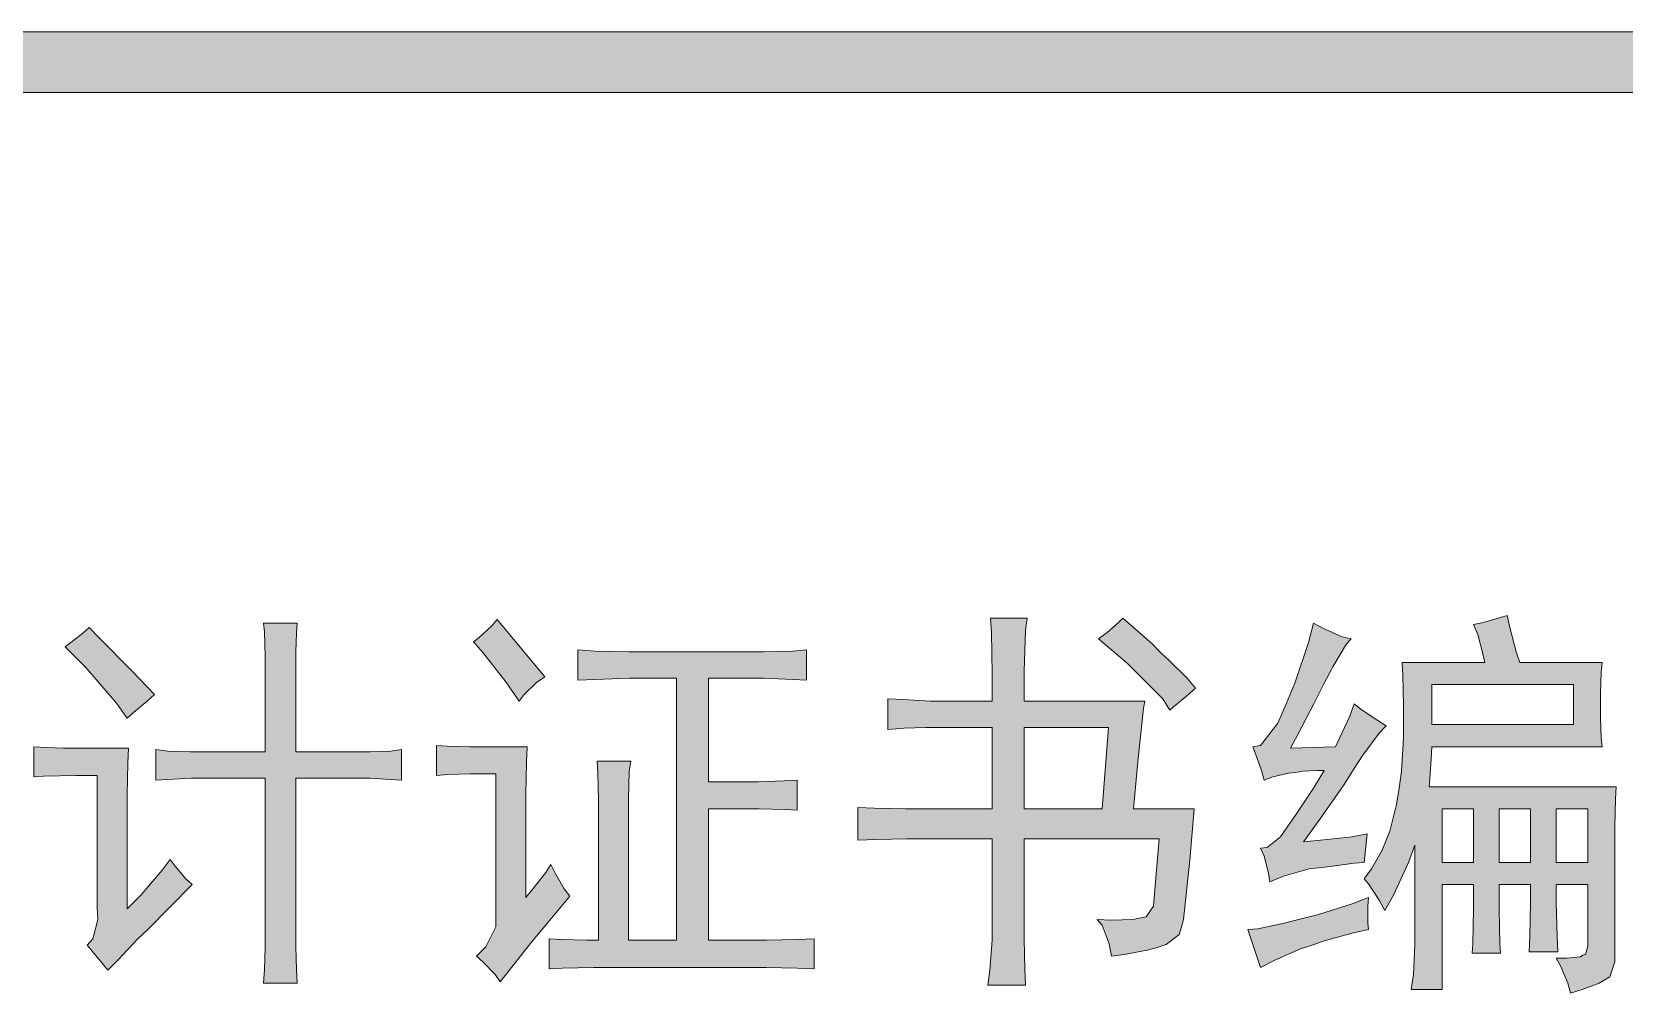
# Model space of a CAD drawing. Header units: millimetres. Extents: x 568 to 57335, y 85 to 28579.
# Drawn here: x 57264.43 to 57281.37, y 28437.19 to 28447.42 of the extents above; entities that cross this region are included whole.
import ezdxf

# ---------------------------------------------------------------- set-up
doc = ezdxf.new("R2010")
doc.units = ezdxf.units.MM

msp = doc.modelspace()

# ---------------------------------------------------------------- hatches: boundary and pattern name
h = msp.add_hatch(color=0)
h.dxf.hatch_style = 2
h.paths.add_polyline_path([(57320.223, 28447.418), (57320.223, 28446.773), (57245.175, 28446.773), (57245.175, 28447.418)])
h = msp.add_hatch(color=0)
h.paths.add_polyline_path([(57274.645, 28440.299), (57274.645, 28440.588), (57274.638, 28441.029), (57274.63, 28441.181), (57275.018, 28441.181), (57275.002, 28441.052), (57274.987, 28440.619), (57274.987, 28440.299), (57276.271, 28440.299), (57276.256, 28440.223), (57276.195, 28439.654), (57276.15, 28439.152), (57276.796, 28439.152), (57276.75, 28438.605), (57276.682, 28437.975), (57276.659, 28437.899), (57276.636, 28437.815), (57276.499, 28437.709), (57276.4, 28437.678), (57276.294, 28437.648), (57276.051, 28437.602), (57275.914, 28437.587), (57275.891, 28437.716), (57275.815, 28437.914), (57275.762, 28437.975), (57275.914, 28437.967), (57276.142, 28437.975), (57276.211, 28437.99), (57276.286, 28438.005), (57276.362, 28438.119), (57276.37, 28438.21), (57276.423, 28438.833), (57274.987, 28438.833), (57274.987, 28437.937), (57274.987, 28437.769), (57274.995, 28437.443), (57275.002, 28437.276), (57274.6, 28437.276), (57274.623, 28437.435), (57274.645, 28437.754), (57274.645, 28437.921), (57274.645, 28438.833), (57273.855, 28438.833), (57273.734, 28438.833), (57273.415, 28438.826), (57273.217, 28438.818), (57273.217, 28439.167), (57273.392, 28439.16), (57273.726, 28439.152), (57273.886, 28439.152), (57274.645, 28439.152), (57274.645, 28440.018), (57273.992, 28440.018), (57273.939, 28440.018), (57273.711, 28440.011), (57273.536, 28439.996), (57273.536, 28440.322), (57273.703, 28440.315), (57273.992, 28440.299), (57274.106, 28440.299)])
h.paths.add_polyline_path([(57275.815, 28439.152), (57275.884, 28440.018), (57274.987, 28440.018), (57274.987, 28439.152)])
h = msp.add_hatch(color=0)
h.dxf.hatch_style = 2
h.paths.add_polyline_path([(57276.036, 28441.181), (57276.142, 28441.09), (57276.347, 28440.907), (57276.438, 28440.816), (57276.53, 28440.732), (57276.72, 28440.543), (57276.811, 28440.436), (57276.712, 28440.353), (57276.575, 28440.239), (57276.537, 28440.201), (57276.461, 28440.322), (57276.081, 28440.702), (57275.777, 28440.96), (57275.869, 28441.029), (57275.99, 28441.135)])
h = msp.add_hatch(color=0)
h.paths.add_polyline_path([(57280.123, 28441.211), (57280.154, 28441.082), (57280.222, 28440.824), (57280.26, 28440.71), (57281.134, 28440.71), (57281.126, 28440.603), (57281.118, 28440.375), (57281.118, 28440.254), (57281.118, 28440.125), (57281.126, 28439.904), (57281.134, 28439.813), (57279.325, 28439.813), (57279.318, 28439.684), (57279.303, 28439.471), (57279.295, 28439.388), (57281.286, 28439.388), (57281.278, 28439.259), (57281.27, 28438.97), (57281.27, 28438.818), (57281.27, 28437.648), (57281.27, 28437.526), (57281.217, 28437.367), (57281.156, 28437.329), (57281.103, 28437.298), (57280.921, 28437.23), (57280.799, 28437.192), (57280.769, 28437.298), (57280.693, 28437.481), (57280.647, 28437.564), (57280.761, 28437.564), (57280.906, 28437.58), (57280.929, 28437.595), (57280.959, 28437.602), (57280.982, 28437.693), (57280.982, 28437.769), (57280.982, 28438.347), (57280.647, 28438.347), (57280.647, 28438.157), (57280.655, 28437.8), (57280.663, 28437.633), (57280.359, 28437.633), (57280.366, 28437.8), (57280.374, 28438.157), (57280.374, 28438.347), (57280.04, 28438.347), (57280.04, 28438.081), (57280.047, 28437.716), (57280.055, 28437.618), (57279.751, 28437.618), (57279.759, 28437.716), (57279.766, 28438.081), (57279.766, 28438.347), (57279.432, 28438.347), (57279.432, 28437.23), (57279.105, 28437.23), (57279.128, 28437.39), (57279.143, 28437.701), (57279.143, 28437.853), (57279.143, 28438.765), (57279.075, 28438.582), (57278.915, 28438.233), (57278.824, 28438.073), (57278.763, 28438.18), (57278.649, 28438.354), (57278.604, 28438.408), (57278.68, 28438.514), (57278.794, 28438.712), (57278.839, 28438.818), (57278.877, 28438.917), (57278.946, 28439.198), (57278.976, 28439.373), (57278.999, 28439.555), (57279.022, 28439.904), (57279.022, 28440.087), (57279.022, 28440.261), (57279.014, 28440.573), (57279.006, 28440.71), (57279.888, 28440.71), (57279.865, 28440.801), (57279.812, 28441.006), (57279.766, 28441.112), (57279.873, 28441.135), (57280.055, 28441.188)])
h.paths.add_polyline_path([(57280.83, 28440.049), (57280.83, 28440.474), (57279.325, 28440.474), (57279.325, 28440.049)])
h.paths.add_polyline_path([(57280.374, 28438.582), (57280.374, 28439.152), (57280.04, 28439.152), (57280.04, 28438.582)])
h.paths.add_polyline_path([(57280.982, 28438.582), (57280.982, 28439.152), (57280.647, 28439.152), (57280.647, 28438.582)])
h.paths.add_polyline_path([(57279.766, 28438.582), (57279.766, 28439.152), (57279.432, 28439.152), (57279.432, 28438.582)])
h = msp.add_hatch(color=0)
h.dxf.hatch_style = 2
h.paths.add_polyline_path([(57265.042, 28441.082), (57265.149, 28440.968), (57265.498, 28440.619), (57265.734, 28440.368), (57265.658, 28440.299), (57265.513, 28440.178), (57265.445, 28440.117), (57265.331, 28440.277), (57265.004, 28440.657), (57264.784, 28440.877), (57264.845, 28440.922), (57264.974, 28441.021)])
h = msp.add_hatch(color=0)
h.dxf.hatch_style = 2
h.paths.add_polyline_path([(57266.911, 28439.76), (57266.911, 28440.603), (57266.911, 28440.778), (57266.904, 28441.036), (57266.896, 28441.128), (57267.253, 28441.128), (57267.245, 28441.021), (57267.238, 28440.824), (57267.238, 28440.74), (57267.238, 28439.76), (57267.929, 28439.76), (57268.028, 28439.76), (57268.248, 28439.768), (57268.362, 28439.783), (57268.362, 28439.456), (57268.241, 28439.464), (57268.028, 28439.479), (57267.944, 28439.479), (57267.238, 28439.479), (57267.238, 28437.785), (57267.238, 28437.686), (57267.245, 28437.443), (57267.253, 28437.298), (57266.896, 28437.298), (57266.904, 28437.443), (57266.911, 28437.678), (57266.911, 28437.769), (57266.911, 28439.479), (57266.258, 28439.479), (57266.129, 28439.479), (57265.878, 28439.464), (57265.749, 28439.456), (57265.749, 28439.783), (57265.878, 28439.768), (57266.113, 28439.76), (57266.22, 28439.76)])
h = msp.add_hatch(color=0)
h.dxf.hatch_style = 2
h.paths.add_polyline_path([(57269.616, 28440.299), (57269.472, 28440.505), (57269.228, 28440.816), (57269.13, 28440.93), (57269.19, 28440.976), (57269.32, 28441.097), (57269.38, 28441.166), (57269.889, 28440.558), (57269.798, 28440.497), (57269.669, 28440.368)])
h = msp.add_hatch(color=0)
h.dxf.hatch_style = 2
h.paths.add_polyline_path([(57278.467, 28440.96), (57278.414, 28440.907), (57278.269, 28440.664), (57278.171, 28440.474), (57278.072, 28440.277), (57277.897, 28439.942), (57277.821, 28439.798), (57278.3, 28439.813), (57278.345, 28439.912), (57278.452, 28440.14), (57278.497, 28440.269), (57278.573, 28440.208), (57278.748, 28440.094), (57278.839, 28440.034), (57278.763, 28439.958), (57278.589, 28439.722), (57278.49, 28439.57), (57278.391, 28439.411), (57278.125, 28439.031), (57277.958, 28438.803), (57278.14, 28438.818), (57278.475, 28438.856), (57278.634, 28438.886), (57278.604, 28438.582), (57278.497, 28438.575), (57278.269, 28438.544), (57278.148, 28438.529), (57278.019, 28438.514), (57277.745, 28438.438), (57277.601, 28438.377), (57277.586, 28438.468), (57277.54, 28438.651), (57277.502, 28438.734), (57277.57, 28438.742), (57277.715, 28438.856), (57277.791, 28438.97), (57277.867, 28439.076), (57278.064, 28439.373), (57278.178, 28439.562), (57278.102, 28439.562), (57277.95, 28439.555), (57277.874, 28439.54), (57277.798, 28439.532), (57277.631, 28439.494), (57277.54, 28439.456), (57277.51, 28439.562), (57277.449, 28439.737), (57277.419, 28439.813), (57277.502, 28439.828), (57277.684, 28440.064), (57277.776, 28440.277), (57277.867, 28440.489), (57278.011, 28440.922), (57278.064, 28441.128), (57278.163, 28441.074), (57278.368, 28440.983)])
h = msp.add_hatch(color=0)
h.dxf.hatch_style = 2
h.paths.add_polyline_path([(57272.047, 28440.824), (57272.214, 28440.824), (57272.526, 28440.831), (57272.67, 28440.846), (57272.67, 28440.52), (57272.526, 28440.527), (57272.214, 28440.543), (57272.047, 28440.543), (57271.629, 28440.543), (57271.629, 28439.441), (57272.017, 28439.441), (57272.161, 28439.441), (57272.435, 28439.449), (57272.571, 28439.456), (57272.571, 28439.137), (57272.442, 28439.145), (57272.169, 28439.152), (57272.017, 28439.152), (57271.629, 28439.152), (57271.629, 28437.754), (57272.1, 28437.754), (57272.245, 28437.754), (57272.571, 28437.762), (57272.754, 28437.769), (57272.754, 28437.45), (57272.571, 28437.458), (57272.245, 28437.466), (57272.1, 28437.466), (57270.611, 28437.466), (57270.406, 28437.466), (57270.072, 28437.458), (57269.935, 28437.45), (57269.935, 28437.769), (57270.072, 28437.762), (57270.33, 28437.754), (57270.459, 28437.754), (57270.459, 28439.069), (57270.459, 28439.243), (57270.452, 28439.54), (57270.444, 28439.661), (57270.801, 28439.661), (57270.786, 28439.555), (57270.778, 28439.259), (57270.778, 28439.069), (57270.778, 28437.754), (57271.287, 28437.754), (57271.287, 28440.543), (57270.983, 28440.543), (57270.786, 28440.543), (57270.421, 28440.527), (57270.239, 28440.52), (57270.239, 28440.846), (57270.421, 28440.831), (57270.786, 28440.824), (57270.983, 28440.824)])
h = msp.add_hatch(color=0)
h.dxf.hatch_style = 2
h.paths.add_polyline_path([(57269.16, 28437.587), (57269.259, 28437.686), (57269.365, 28437.899), (57269.365, 28438.005), (57269.365, 28439.524), (57269.213, 28439.524), (57269.092, 28439.524), (57268.856, 28439.517), (57268.735, 28439.509), (57268.735, 28439.828), (57268.849, 28439.821), (57269.084, 28439.813), (57269.213, 28439.813), (57269.699, 28439.813), (57269.692, 28439.654), (57269.684, 28439.312), (57269.684, 28439.137), (57269.684, 28438.21), (57269.76, 28438.301), (57269.897, 28438.476), (57269.95, 28438.56), (57269.996, 28438.468), (57270.095, 28438.301), (57270.155, 28438.225), (57270.064, 28438.119), (57269.889, 28437.906), (57269.813, 28437.815), (57269.73, 28437.716), (57269.532, 28437.466), (57269.411, 28437.314), (57269.358, 28437.39), (57269.228, 28437.526)])
h = msp.add_hatch(color=0)
h.dxf.hatch_style = 2
h.paths.add_polyline_path([(57265.46, 28439.798), (57265.452, 28439.638), (57265.445, 28439.297), (57265.445, 28439.122), (57265.445, 28438.089), (57265.589, 28438.233), (57265.817, 28438.499), (57265.901, 28438.613), (57265.954, 28438.544), (57266.068, 28438.408), (57266.136, 28438.347), (57265.665, 28437.868), (57265.551, 28437.762), (57265.346, 28437.542), (57265.24, 28437.435), (57265.179, 28437.511), (57265.073, 28437.64), (57265.019, 28437.701), (57265.08, 28437.769), (57265.133, 28437.975), (57265.126, 28438.104), (57265.126, 28439.509), (57264.898, 28439.509), (57264.556, 28439.502), (57264.45, 28439.494), (57264.45, 28439.813), (57264.586, 28439.806), (57264.769, 28439.798), (57264.822, 28439.798)])
h = msp.add_hatch(color=0)
h.dxf.hatch_style = 2
h.paths.add_polyline_path([(57278.649, 28438.21), (57278.642, 28438.119), (57278.642, 28437.944), (57278.649, 28437.868), (57278.475, 28437.83), (57278.178, 28437.747), (57278.049, 28437.701), (57277.928, 28437.663), (57277.654, 28437.542), (57277.502, 28437.466), (57277.365, 28437.868), (57277.472, 28437.876), (57277.753, 28437.937), (57277.935, 28437.982), (57278.117, 28438.028), (57278.475, 28438.142)])

# ---------------------------------------------------------------- linework, layer by layer
at = {"color": 0, "lineweight": 0}
for points in [[(57320.223, 28447.418), (57320.223, 28446.773), (57245.175, 28446.773), (57245.175, 28447.418)], [(57274.645, 28440.299), (57274.645, 28440.588), (57274.638, 28441.029), (57274.63, 28441.181), (57275.018, 28441.181), (57275.002, 28441.052), (57274.987, 28440.619), (57274.987, 28440.299), (57276.271, 28440.299), (57276.256, 28440.223), (57276.195, 28439.654), (57276.15, 28439.152), (57276.796, 28439.152), (57276.75, 28438.605), (57276.682, 28437.975), (57276.659, 28437.899), (57276.636, 28437.815), (57276.499, 28437.709), (57276.4, 28437.678), (57276.294, 28437.648), (57276.051, 28437.602), (57275.914, 28437.587), (57275.891, 28437.716), (57275.815, 28437.914), (57275.762, 28437.975), (57275.914, 28437.967), (57276.142, 28437.975), (57276.211, 28437.99), (57276.286, 28438.005), (57276.362, 28438.119), (57276.37, 28438.21), (57276.423, 28438.833), (57274.987, 28438.833), (57274.987, 28437.937), (57274.987, 28437.769), (57274.995, 28437.443), (57275.002, 28437.276), (57274.6, 28437.276), (57274.623, 28437.435), (57274.645, 28437.754), (57274.645, 28437.921), (57274.645, 28438.833), (57273.855, 28438.833), (57273.734, 28438.833), (57273.415, 28438.826), (57273.217, 28438.818), (57273.217, 28439.167), (57273.392, 28439.16), (57273.726, 28439.152), (57273.886, 28439.152), (57274.645, 28439.152), (57274.645, 28440.018), (57273.992, 28440.018), (57273.939, 28440.018), (57273.711, 28440.011), (57273.536, 28439.996), (57273.536, 28440.322), (57273.703, 28440.315), (57273.992, 28440.299), (57274.106, 28440.299)], [(57276.036, 28441.181), (57276.142, 28441.09), (57276.347, 28440.907), (57276.438, 28440.816), (57276.53, 28440.732), (57276.72, 28440.543), (57276.811, 28440.436), (57276.712, 28440.353), (57276.575, 28440.239), (57276.537, 28440.201), (57276.461, 28440.322), (57276.081, 28440.702), (57275.777, 28440.96), (57275.869, 28441.029), (57275.99, 28441.135)], [(57280.123, 28441.211), (57280.154, 28441.082), (57280.222, 28440.824), (57280.26, 28440.71), (57281.134, 28440.71), (57281.126, 28440.603), (57281.118, 28440.375), (57281.118, 28440.254), (57281.118, 28440.125), (57281.126, 28439.904), (57281.134, 28439.813), (57279.325, 28439.813), (57279.318, 28439.684), (57279.303, 28439.471), (57279.295, 28439.388), (57281.286, 28439.388), (57281.278, 28439.259), (57281.27, 28438.97), (57281.27, 28438.818), (57281.27, 28437.648), (57281.27, 28437.526), (57281.217, 28437.367), (57281.156, 28437.329), (57281.103, 28437.298), (57280.921, 28437.23), (57280.799, 28437.192), (57280.769, 28437.298), (57280.693, 28437.481), (57280.647, 28437.564), (57280.761, 28437.564), (57280.906, 28437.58), (57280.929, 28437.595), (57280.959, 28437.602), (57280.982, 28437.693), (57280.982, 28437.769), (57280.982, 28438.347), (57280.647, 28438.347), (57280.647, 28438.157), (57280.655, 28437.8), (57280.663, 28437.633), (57280.359, 28437.633), (57280.366, 28437.8), (57280.374, 28438.157), (57280.374, 28438.347), (57280.04, 28438.347), (57280.04, 28438.081), (57280.047, 28437.716), (57280.055, 28437.618), (57279.751, 28437.618), (57279.759, 28437.716), (57279.766, 28438.081), (57279.766, 28438.347), (57279.432, 28438.347), (57279.432, 28437.23), (57279.105, 28437.23), (57279.128, 28437.39), (57279.143, 28437.701), (57279.143, 28437.853), (57279.143, 28438.765), (57279.075, 28438.582), (57278.915, 28438.233), (57278.824, 28438.073), (57278.763, 28438.18), (57278.649, 28438.354), (57278.604, 28438.408), (57278.68, 28438.514), (57278.794, 28438.712), (57278.839, 28438.818), (57278.877, 28438.917), (57278.946, 28439.198), (57278.976, 28439.373), (57278.999, 28439.555), (57279.022, 28439.904), (57279.022, 28440.087), (57279.022, 28440.261), (57279.014, 28440.573), (57279.006, 28440.71), (57279.888, 28440.71), (57279.865, 28440.801), (57279.812, 28441.006), (57279.766, 28441.112), (57279.873, 28441.135), (57280.055, 28441.188)], [(57265.042, 28441.082), (57265.149, 28440.968), (57265.498, 28440.619), (57265.734, 28440.368), (57265.658, 28440.299), (57265.513, 28440.178), (57265.445, 28440.117), (57265.331, 28440.277), (57265.004, 28440.657), (57264.784, 28440.877), (57264.845, 28440.922), (57264.974, 28441.021)], [(57266.911, 28439.76), (57266.911, 28440.603), (57266.911, 28440.778), (57266.904, 28441.036), (57266.896, 28441.128), (57267.253, 28441.128), (57267.245, 28441.021), (57267.238, 28440.824), (57267.238, 28440.74), (57267.238, 28439.76), (57267.929, 28439.76), (57268.028, 28439.76), (57268.248, 28439.768), (57268.362, 28439.783), (57268.362, 28439.456), (57268.241, 28439.464), (57268.028, 28439.479), (57267.944, 28439.479), (57267.238, 28439.479), (57267.238, 28437.785), (57267.238, 28437.686), (57267.245, 28437.443), (57267.253, 28437.298), (57266.896, 28437.298), (57266.904, 28437.443), (57266.911, 28437.678), (57266.911, 28437.769), (57266.911, 28439.479), (57266.258, 28439.479), (57266.129, 28439.479), (57265.878, 28439.464), (57265.749, 28439.456), (57265.749, 28439.783), (57265.878, 28439.768), (57266.113, 28439.76), (57266.22, 28439.76)], [(57269.616, 28440.299), (57269.472, 28440.505), (57269.228, 28440.816), (57269.13, 28440.93), (57269.19, 28440.976), (57269.32, 28441.097), (57269.38, 28441.166), (57269.889, 28440.558), (57269.798, 28440.497), (57269.669, 28440.368)], [(57278.467, 28440.96), (57278.414, 28440.907), (57278.269, 28440.664), (57278.171, 28440.474), (57278.072, 28440.277), (57277.897, 28439.942), (57277.821, 28439.798), (57278.3, 28439.813), (57278.345, 28439.912), (57278.452, 28440.14), (57278.497, 28440.269), (57278.573, 28440.208), (57278.748, 28440.094), (57278.839, 28440.034), (57278.763, 28439.958), (57278.589, 28439.722), (57278.49, 28439.57), (57278.391, 28439.411), (57278.125, 28439.031), (57277.958, 28438.803), (57278.14, 28438.818), (57278.475, 28438.856), (57278.634, 28438.886), (57278.604, 28438.582), (57278.497, 28438.575), (57278.269, 28438.544), (57278.148, 28438.529), (57278.019, 28438.514), (57277.745, 28438.438), (57277.601, 28438.377), (57277.586, 28438.468), (57277.54, 28438.651), (57277.502, 28438.734), (57277.57, 28438.742), (57277.715, 28438.856), (57277.791, 28438.97), (57277.867, 28439.076), (57278.064, 28439.373), (57278.178, 28439.562), (57278.102, 28439.562), (57277.95, 28439.555), (57277.874, 28439.54), (57277.798, 28439.532), (57277.631, 28439.494), (57277.54, 28439.456), (57277.51, 28439.562), (57277.449, 28439.737), (57277.419, 28439.813), (57277.502, 28439.828), (57277.684, 28440.064), (57277.776, 28440.277), (57277.867, 28440.489), (57278.011, 28440.922), (57278.064, 28441.128), (57278.163, 28441.074), (57278.368, 28440.983)], [(57272.047, 28440.824), (57272.214, 28440.824), (57272.526, 28440.831), (57272.67, 28440.846), (57272.67, 28440.52), (57272.526, 28440.527), (57272.214, 28440.543), (57272.047, 28440.543), (57271.629, 28440.543), (57271.629, 28439.441), (57272.017, 28439.441), (57272.161, 28439.441), (57272.435, 28439.449), (57272.571, 28439.456), (57272.571, 28439.137), (57272.442, 28439.145), (57272.169, 28439.152), (57272.017, 28439.152), (57271.629, 28439.152), (57271.629, 28437.754), (57272.1, 28437.754), (57272.245, 28437.754), (57272.571, 28437.762), (57272.754, 28437.769), (57272.754, 28437.45), (57272.571, 28437.458), (57272.245, 28437.466), (57272.1, 28437.466), (57270.611, 28437.466), (57270.406, 28437.466), (57270.072, 28437.458), (57269.935, 28437.45), (57269.935, 28437.769), (57270.072, 28437.762), (57270.33, 28437.754), (57270.459, 28437.754), (57270.459, 28439.069), (57270.459, 28439.243), (57270.452, 28439.54), (57270.444, 28439.661), (57270.801, 28439.661), (57270.786, 28439.555), (57270.778, 28439.259), (57270.778, 28439.069), (57270.778, 28437.754), (57271.287, 28437.754), (57271.287, 28440.543), (57270.983, 28440.543), (57270.786, 28440.543), (57270.421, 28440.527), (57270.239, 28440.52), (57270.239, 28440.846), (57270.421, 28440.831), (57270.786, 28440.824), (57270.983, 28440.824)], [(57280.83, 28440.049), (57280.83, 28440.474), (57279.325, 28440.474), (57279.325, 28440.049)], [(57275.815, 28439.152), (57275.884, 28440.018), (57274.987, 28440.018), (57274.987, 28439.152)], [(57269.16, 28437.587), (57269.259, 28437.686), (57269.365, 28437.899), (57269.365, 28438.005), (57269.365, 28439.524), (57269.213, 28439.524), (57269.092, 28439.524), (57268.856, 28439.517), (57268.735, 28439.509), (57268.735, 28439.828), (57268.849, 28439.821), (57269.084, 28439.813), (57269.213, 28439.813), (57269.699, 28439.813), (57269.692, 28439.654), (57269.684, 28439.312), (57269.684, 28439.137), (57269.684, 28438.21), (57269.76, 28438.301), (57269.897, 28438.476), (57269.95, 28438.56), (57269.996, 28438.468), (57270.095, 28438.301), (57270.155, 28438.225), (57270.064, 28438.119), (57269.889, 28437.906), (57269.813, 28437.815), (57269.73, 28437.716), (57269.532, 28437.466), (57269.411, 28437.314), (57269.358, 28437.39), (57269.228, 28437.526)], [(57265.46, 28439.798), (57265.452, 28439.638), (57265.445, 28439.297), (57265.445, 28439.122), (57265.445, 28438.089), (57265.589, 28438.233), (57265.817, 28438.499), (57265.901, 28438.613), (57265.954, 28438.544), (57266.068, 28438.408), (57266.136, 28438.347), (57265.665, 28437.868), (57265.551, 28437.762), (57265.346, 28437.542), (57265.24, 28437.435), (57265.179, 28437.511), (57265.073, 28437.64), (57265.019, 28437.701), (57265.08, 28437.769), (57265.133, 28437.975), (57265.126, 28438.104), (57265.126, 28439.509), (57264.898, 28439.509), (57264.556, 28439.502), (57264.45, 28439.494), (57264.45, 28439.813), (57264.586, 28439.806), (57264.769, 28439.798), (57264.822, 28439.798)], [(57279.766, 28438.582), (57279.766, 28439.152), (57279.432, 28439.152), (57279.432, 28438.582)], [(57280.374, 28438.582), (57280.374, 28439.152), (57280.04, 28439.152), (57280.04, 28438.582)], [(57280.982, 28438.582), (57280.982, 28439.152), (57280.647, 28439.152), (57280.647, 28438.582)], [(57278.649, 28438.21), (57278.642, 28438.119), (57278.642, 28437.944), (57278.649, 28437.868), (57278.475, 28437.83), (57278.178, 28437.747), (57278.049, 28437.701), (57277.928, 28437.663), (57277.654, 28437.542), (57277.502, 28437.466), (57277.365, 28437.868), (57277.472, 28437.876), (57277.753, 28437.937), (57277.935, 28437.982), (57278.117, 28438.028), (57278.475, 28438.142)]]:
    msp.add_lwpolyline(points, close=True, dxfattribs=at)

doc.saveas('drawing.dxf')
